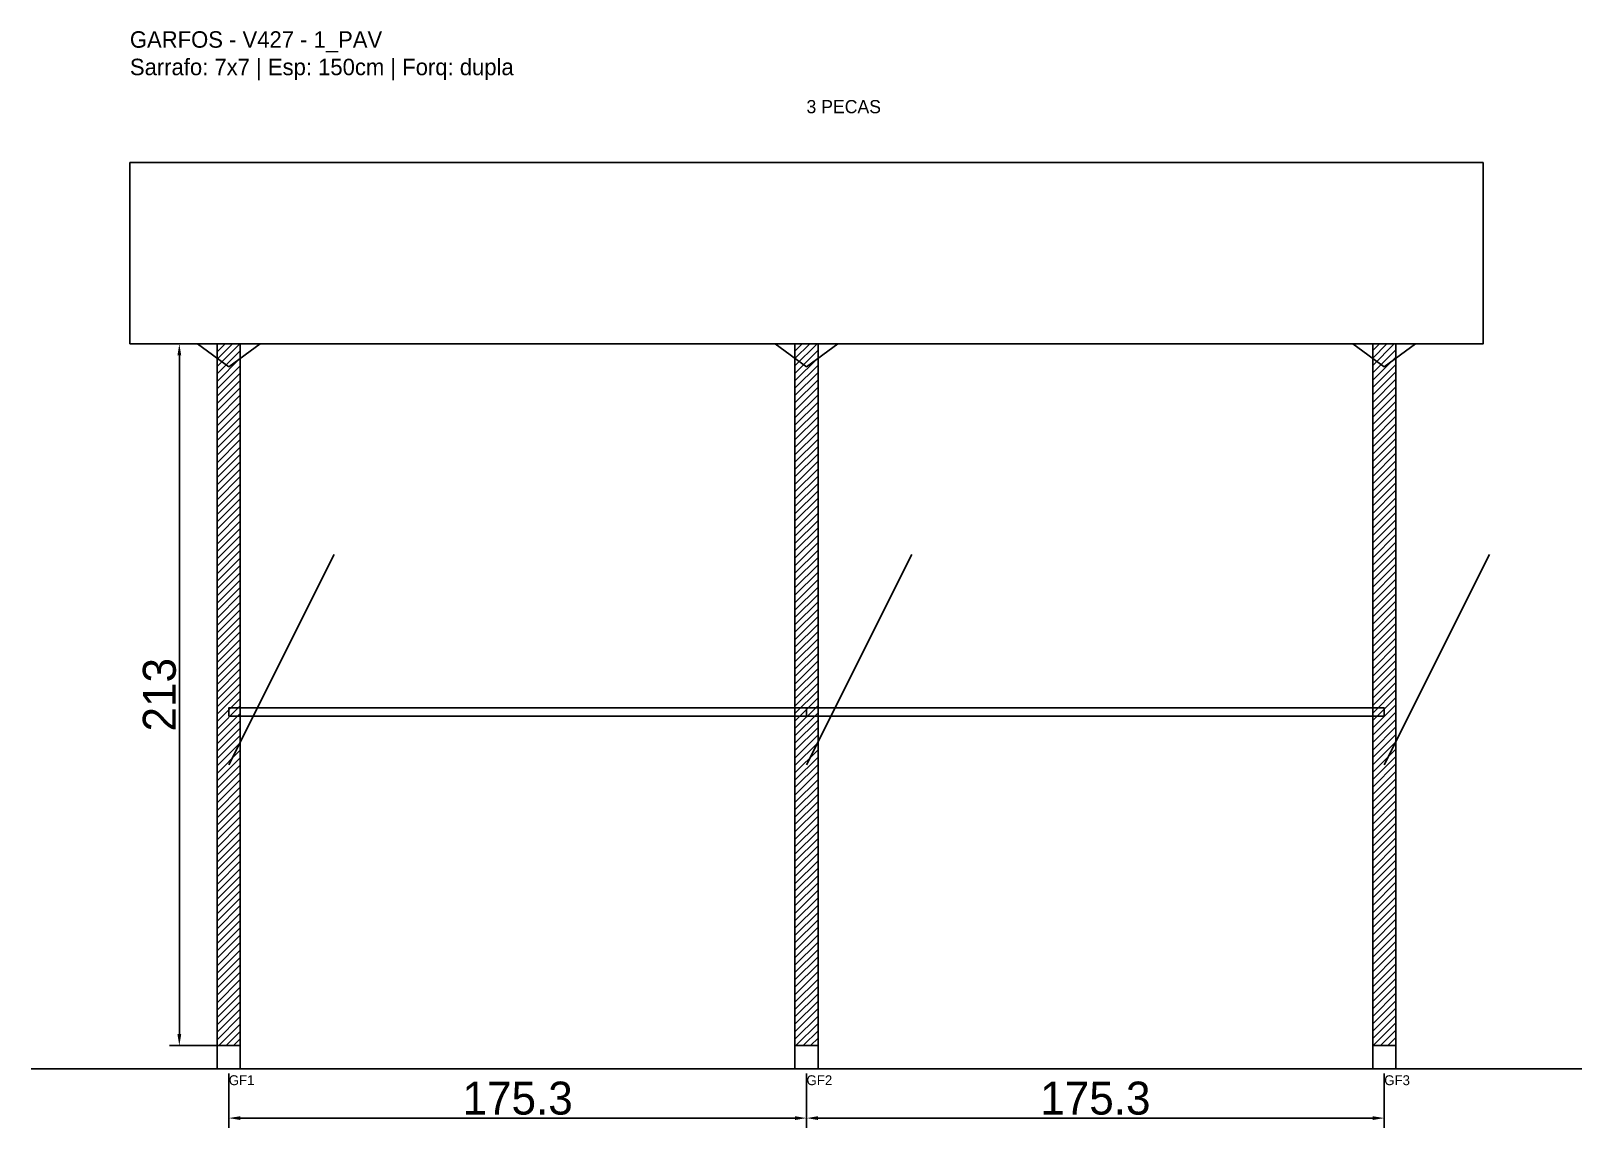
# Model space of a CAD drawing. Header units: metres. Extents: x -30 to 441, y -25 to 308.
import ezdxf

# ---------------------------------------------------------------- set-up
doc = ezdxf.new("R2010")
doc.units = ezdxf.units.M
for name, color, linetype in [('BARRA_ANCORAGEM', 1, 'Continuous'), ('COTA', 241, 'Continuous'), ('GARFOS OK', 3, 'Continuous'), ('NOME DA VIGA', 6, 'Continuous'), ('SARR_7x7', 40, 'Continuous'), ('TIRAS REESCORAMENTO', 252, 'Continuous'), ('VIGAS', 3, 'Continuous')]:
    doc.layers.add(name, color=color, linetype=linetype)
doc.dimstyles.new('EZ DXF', dxfattribs={"dimtxt": 10, "dimasz": 3.5, "dimexe": 3, "dimexo": 1.5, "dimgap": 1, "dimtad": 1, "dimdec": 1, "dimdsep": 46, "dimcen": 2.5, "dimazin": 3, "dimtfac": 1, "dimtmove": 0, "dimatfit": 3})

msp = doc.modelspace()

# ---------------------------------------------------------------- hatches: boundary and pattern name
at = {"layer": 'COTA'}
h = msp.add_hatch(dxfattribs=at)
h.set_pattern_fill('ANSI31', scale=0.5)
h.paths.add_polyline_path([(26.5, 0), (33.5, 0), (33.5, 213), (26.5, 213)])
h = msp.add_hatch(dxfattribs=at)
h.set_pattern_fill('ANSI31', scale=0.5)
h.paths.add_polyline_path([(201.79, 0), (208.79, 0), (208.79, 213), (201.79, 213)])
h = msp.add_hatch(dxfattribs=at)
h.set_pattern_fill('ANSI31', scale=0.5)
h.paths.add_polyline_path([(377.08, 0), (384.08, 0), (384.08, 213), (377.08, 213)])

# ---------------------------------------------------------------- linework, layer by layer
at = {"layer": 'BARRA_ANCORAGEM'}
for p, q in [((30, 85.2), (61.95, 149.1)), ((205.29, 85.2), (237.24, 149.1)), ((380.58, 85.2), (412.53, 149.1))]:
    msp.add_line(p, q, dxfattribs=at)
at = {"layer": 'GARFOS OK'}
for p, q in [((30, 206), (20.5, 213)), ((20.5, 213), (39.5, 213)), ((30, 206), (39.5, 213)), ((205.29, 206), (195.79, 213)), ((195.79, 213), (214.79, 213)), ((205.29, 206), (214.79, 213)), ((380.58, 206), (371.08, 213)), ((371.08, 213), (390.08, 213)), ((380.58, 206), (390.08, 213))]:
    msp.add_line(p, q, dxfattribs=at)
at = {"layer": 'GARFOS OK', "linetype": 'CONTINUOUS'}
msp.add_line((-30, -7), (440.58, -7), dxfattribs=at)
at = {"layer": 'GARFOS OK'}
for points in [[(26.5, 0), (33.5, 0), (33.5, 213), (26.5, 213), (26.5, 0)], [(201.79, 0), (208.79, 0), (208.79, 213), (201.79, 213), (201.79, 0)], [(377.08, 0), (384.08, 0), (384.08, 213), (377.08, 213), (377.08, 0)]]:
    msp.add_lwpolyline(points, dxfattribs=at)
at = {"layer": 'SARR_7x7'}
for points in [[(26.5, -7), (33.5, -7), (33.5, 0), (26.5, 0), (26.5, -7)], [(201.79, -7), (208.79, -7), (208.79, 0), (201.79, 0), (201.79, -7)], [(377.08, -7), (384.08, -7), (384.08, 0), (377.08, 0), (377.08, -7)]]:
    msp.add_lwpolyline(points, dxfattribs=at)
at = {"layer": 'TIRAS REESCORAMENTO'}
for points in [[(30, 100), (205.29, 100), (205.29, 102.5), (30, 102.5), (30, 100)], [(205.29, 100), (380.58, 100), (380.58, 102.5), (205.29, 102.5), (205.29, 100)]]:
    msp.add_lwpolyline(points, dxfattribs=at)
at = {"layer": 'VIGAS'}
msp.add_lwpolyline([(0, 213), (410.58, 213), (410.58, 268), (0, 268), (0, 213)], dxfattribs=at)

# ---------------------------------------------------------------- texts
at = {"layer": 'NOME DA VIGA'}
for s, height, p in [('3 PECAS', 4, (205.29, 283)), ('GF1', 3, (30, -12)), ('GF2', 3, (205.29, -12)), ('GF3', 3, (380.58, -12))]:
    msp.add_text(s, height=height, dxfattribs=at).set_placement(p)
at = {"layer": 'NOME DA VIGA', "insert": (0, 293), "char_height": 5, "attachment_point": 7}
msp.add_mtext('GARFOS - V427 - 1_PAV\\PSarrafo: 7x7 | Esp: 150cm | Forq: dupla', dxfattribs=at)

# ---------------------------------------------------------------- dimensions: what is measured, and where the dimension line sits
at = {"layer": 'COTA'}
msp.add_linear_dim(base=(15, 0), p1=(30, 0), p2=(30, 213), angle=90, dimstyle='EZ DXF', dxfattribs=at).render()
for base, p1, p2 in [((30, -22), (30, -7), (205.29, -7)), ((205.29, -22), (205.29, -7), (380.58, -7))]:
    msp.add_linear_dim(base=base, p1=p1, p2=p2, dimstyle='EZ DXF', dxfattribs=at).render()

doc.saveas('drawing.dxf')
